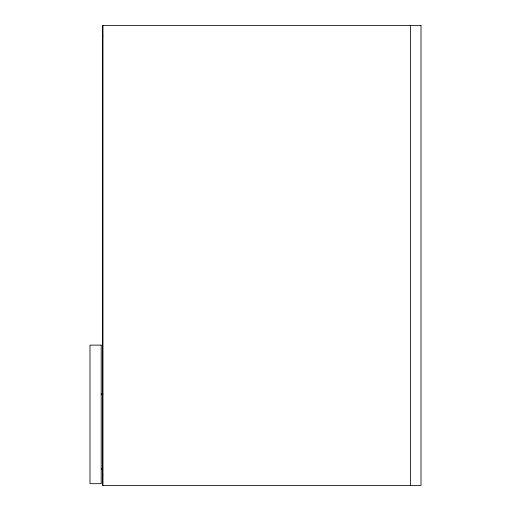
<?xml version="1.0" encoding="UTF-8"?>
<svg xmlns="http://www.w3.org/2000/svg" width="511" height="511" viewBox="0 0 511 511"><rect width="100%" height="100%" fill="white"/><g stroke="black" fill="none" stroke-linecap="round" stroke-linejoin="round"><path stroke-width="0.77" d="M102.615 36.166L102.966 36.166M101.197 394.058L102.794 394.058M101.197 394.415L102.794 394.415M101.197 468.938L102.794 468.938M102.615 474.834L102.966 474.834M410.39 25.55L410.39 485.45M102.966 25.55L102.966 485.45M421.007 25.55L102.615 25.55L102.615 485.45L421.007 485.45L421.007 25.55M101.197 345.123L89.993 345.123L89.993 483.681L101.197 483.681L101.197 345.123"/></g></svg>
